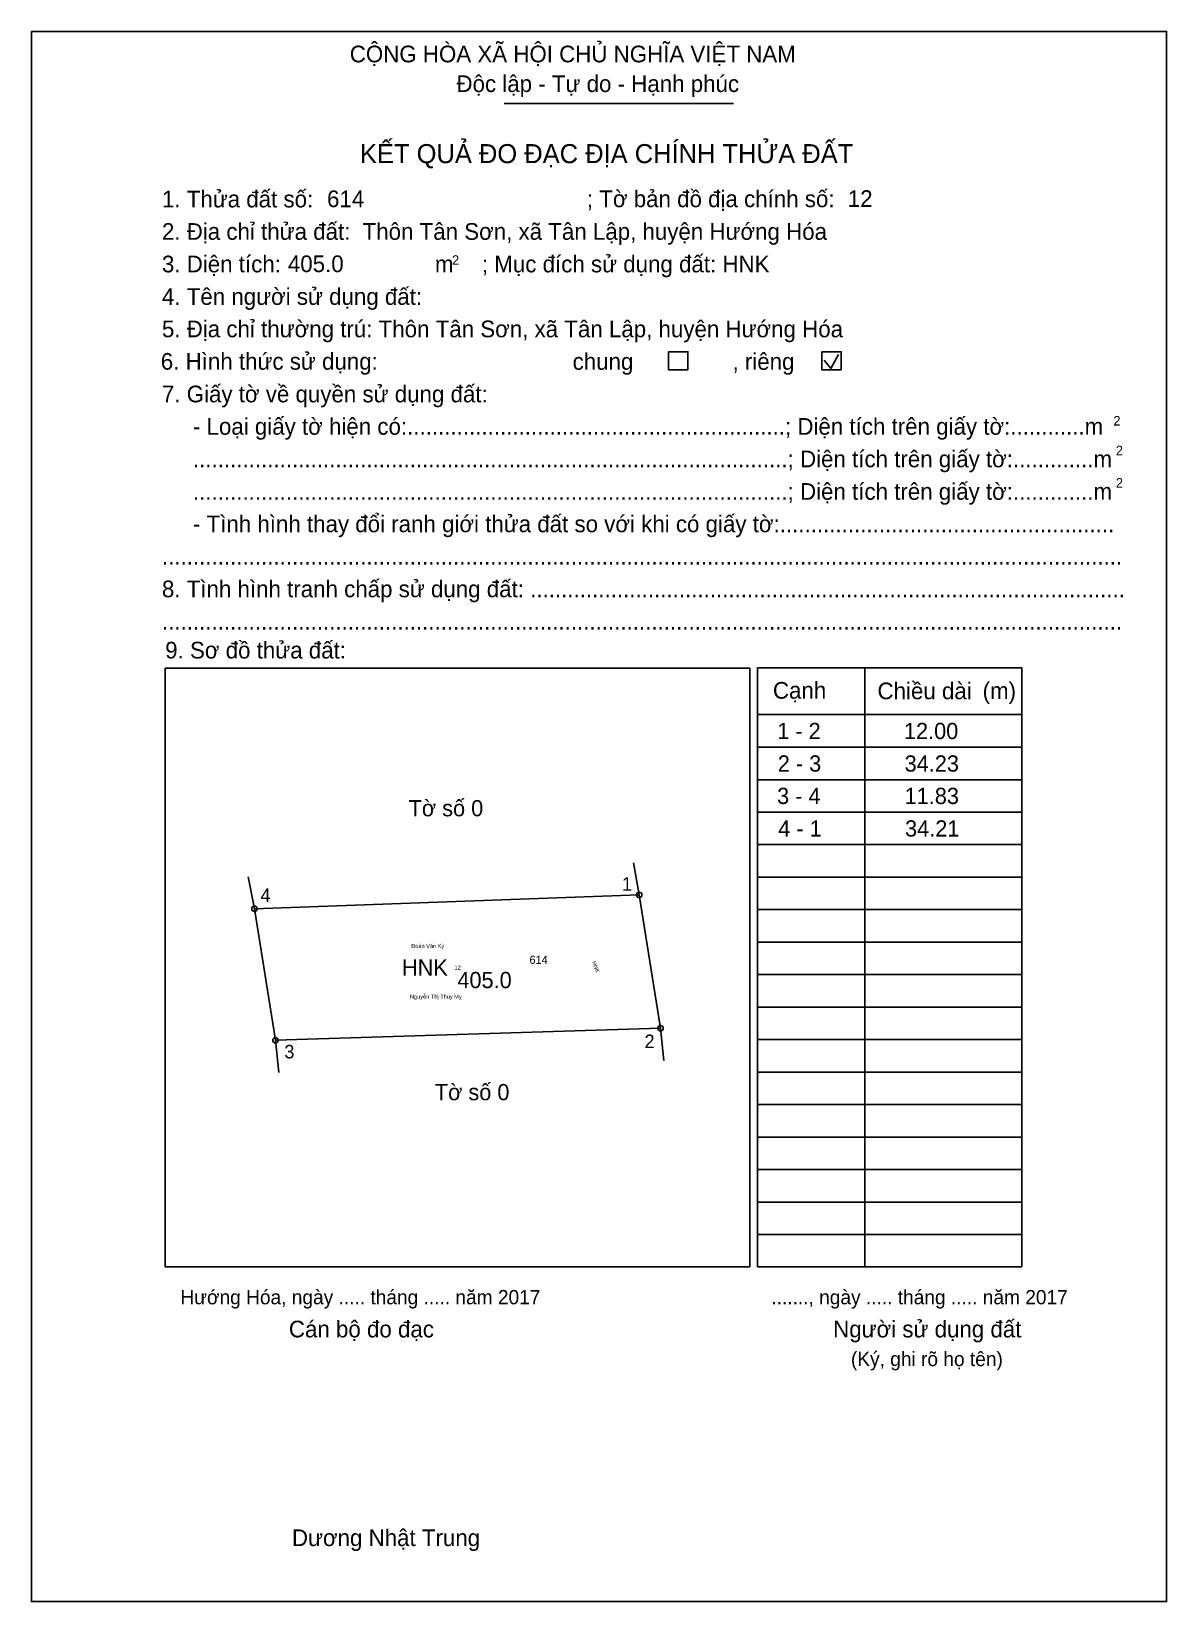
# Model space of a CAD drawing. Extents: x 548056 to 548156, y 1837663 to 1837803.
import ezdxf

# ---------------------------------------------------------------- set-up
doc = ezdxf.new("R2010")
doc.units = 0
for name, color, linetype in [('Level 1', 7, 'Continuous'), ('Level 10', 7, 'Continuous'), ('Level 11', 7, 'Continuous'), ('Level 13', 7, 'Continuous'), ('Level 15', 7, 'Continuous'), ('Level 18', 7, 'Continuous'), ('Level 19', 7, 'Continuous'), ('Level 2', 7, 'Continuous'), ('Level 21', 7, 'Continuous'), ('Level 27', 7, 'Continuous'), ('Level 36', 7, 'Continuous'), ('Level 48', 7, 'Continuous'), ('Level 50', 7, 'Continuous'), ('Level 52', 7, 'Continuous'), ('Level 6', 7, 'Continuous'), ('Level 9', 7, 'Continuous')]:
    doc.layers.add(name, color=color, linetype=linetype)

msp = doc.modelspace()

# ---------------------------------------------------------------- linework, layer by layer
at = {"layer": 'Level 1'}
for p, q in [((548055.62, 1837802.66), (548055.62, 1837802.66)), ((548097.62, 1837796.26), (548118.02, 1837796.26)), ((548126.07, 1837773.46), (548126.65, 1837772.71)), ((548126.65, 1837772.71), (548127.34, 1837773.96)), ((548067.51, 1837746.08), (548067.51, 1837746.08)), ((548143.63, 1837746.1), (548120.13, 1837746.1)), ((548120.13, 1837746.1), (548120.13, 1837692.88)), ((548129.68, 1837746.1), (548129.68, 1837692.88)), ((548143.63, 1837692.88), (548143.63, 1837746.1)), ((548120.13, 1837741.95), (548136.28, 1837741.95)), ((548136.28, 1837741.95), (548143.63, 1837741.95)), ((548120.13, 1837739.06), (548136.28, 1837739.06)), ((548136.28, 1837739.06), (548143.63, 1837739.06)), ((548120.13, 1837736.17), (548136.28, 1837736.17)), ((548136.28, 1837736.17), (548143.63, 1837736.17)), ((548120.13, 1837733.29), (548136.28, 1837733.29)), ((548136.28, 1837733.29), (548143.63, 1837733.29)), ((548120.13, 1837730.4), (548136.28, 1837730.4)), ((548136.28, 1837730.4), (548143.63, 1837730.4)), ((548120.13, 1837727.51), (548136.28, 1837727.51)), ((548136.28, 1837727.51), (548143.63, 1837727.51)), ((548120.13, 1837724.63), (548136.28, 1837724.63)), ((548136.28, 1837724.63), (548143.63, 1837724.63)), ((548120.13, 1837721.74), (548136.28, 1837721.74)), ((548136.28, 1837721.74), (548143.63, 1837721.74)), ((548120.13, 1837718.85), (548136.28, 1837718.85)), ((548136.28, 1837718.85), (548143.63, 1837718.85)), ((548120.13, 1837715.97), (548136.28, 1837715.97)), ((548136.28, 1837715.97), (548143.63, 1837715.97)), ((548120.13, 1837713.08), (548136.28, 1837713.08)), ((548136.28, 1837713.08), (548143.63, 1837713.08)), ((548120.13, 1837710.2), (548136.28, 1837710.2)), ((548136.28, 1837710.2), (548143.63, 1837710.2)), ((548120.13, 1837707.31), (548136.28, 1837707.31)), ((548136.28, 1837707.31), (548143.63, 1837707.31)), ((548120.13, 1837704.42), (548136.28, 1837704.42)), ((548136.28, 1837704.42), (548143.63, 1837704.42)), ((548120.13, 1837701.54), (548136.28, 1837701.54)), ((548136.28, 1837701.54), (548143.63, 1837701.54)), ((548120.13, 1837698.65), (548136.28, 1837698.65)), ((548136.28, 1837698.65), (548143.63, 1837698.65)), ((548120.13, 1837695.76), (548136.28, 1837695.76)), ((548136.28, 1837695.76), (548143.63, 1837695.76)), ((548119.45, 1837692.88), (548119.45, 1837692.88)), ((548120.13, 1837692.88), (548143.63, 1837692.88)), ((548143.63, 1837692.88), (548143.63, 1837693.4)), ((548156.49, 1837663.15), (548156.49, 1837663.15))]:
    msp.add_line(p, q, dxfattribs=at)
msp.add_lwpolyline([(548067.51, 1837746.08), (548119.45, 1837746.08), (548119.45, 1837692.88), (548067.51, 1837692.88)], close=True, dxfattribs=at)
at = {"layer": 'Level 10'}
msp.add_lwpolyline([(548075.44, 1837724.7), (548109.63, 1837725.94), (548111.52, 1837714.09), (548077.31, 1837713.02)], close=True, dxfattribs=at)
at = {"layer": 'Level 11'}
for centre in [(548109.63, 1837725.94), (548075.44, 1837724.7), (548075.44, 1837724.7), (548077.31, 1837713.02), (548111.52, 1837714.09)]:
    msp.add_circle(centre, 0.241, dxfattribs=at)
at = {"layer": 'Level 2'}
msp.add_lwpolyline([(548055.62, 1837802.66), (548156.49, 1837802.66), (548156.49, 1837663.15), (548055.62, 1837663.15)], close=True, dxfattribs=at)
at = {"layer": 'Level 27'}
for p, q in [((548109.63, 1837725.94), (548109.13, 1837728.78)), ((548075.44, 1837724.7), (548074.88, 1837727.53)), ((548111.52, 1837714.09), (548111.82, 1837711.22)), ((548077.31, 1837713.02), (548077.61, 1837710.15))]:
    msp.add_line(p, q, dxfattribs=at)
at = {"layer": 'Level 50'}
for points in [[(548112.22, 1837774.2), (548113.95, 1837774.2), (548113.95, 1837772.59), (548112.22, 1837772.59)], [(548125.85, 1837774.2), (548127.58, 1837774.2), (548127.58, 1837772.59), (548125.85, 1837772.59)]]:
    msp.add_lwpolyline(points, close=True, dxfattribs=at)

# ---------------------------------------------------------------- texts
at = {"layer": 'Level 1'}
for s, height, p in [('CỘNG HÒA XÃ HỘI CHỦ NGHĨA VIỆT NAM', 1.4816, (548083.91, 1837799.91)), ('Độc lập - Tự do - Hạnh phúc', 1.4816, (548093.39, 1837797.27)), ('KẾT QUẢ ĐO ĐẠC ĐỊA CHÍNH THỬA ĐẤT', 1.6934, (548084.82, 1837790.95)), ('1. Thửa đất số:', 1.4816, (548067.22, 1837787.02)), ('; Tờ bản đồ địa chính số:', 1.4816, (548104.98, 1837787.04)), ('2. Địa chỉ thửa đất:', 1.4816, (548067.22, 1837784.14)), ('3. Diện tích:', 1.4816, (548067.22, 1837781.25)), ('m', 1.48, (548091.48, 1837781.25)), ('2', 0.847, (548093, 1837781.92)), ('; Mục đích sử dụng đất: HNK', 1.4817, (548095.65, 1837781.25)), ('4. Tên người sử dụng đất:', 1.4816, (548067.22, 1837778.36)), ('5. Địa chỉ thường trú: Thôn Tân Sơn, xã Tân Lập, huyện Hướng Hóa', 1.4817, (548067.22, 1837775.48)), ('chung                , riêng', 1.4816, (548103.71, 1837772.59)), ('7. Giấy tờ về quyền sử dụng đất:', 1.4816, (548067.22, 1837769.7)), ('     - Loại giấy tờ hiện có:.............................................................; Diện tích trên giấy tờ:............m', 1.4816, (548067.22, 1837766.82)), ('2', 0.847, (548151.76, 1837767.64)), ('     ................................................................................................; Diện tích trên giấy tờ:.............m', 1.4816, (548067.22, 1837763.93)), ('2', 0.847, (548151.98, 1837765)), ('     ................................................................................................; Diện tích trên giấy tờ:.............m', 1.4816, (548067.22, 1837761.04)), ('2', 0.847, (548151.98, 1837762.12)), ('     - Tình hình thay đổi ranh giới thửa đất so với khi có giấy tờ:......................................................', 1.4816, (548067.22, 1837758.16)), ('...........................................................................................................................................................', 1.4816, (548067.22, 1837755.27)), ('8. Tình hình tranh chấp sử dụng đất: ................................................................................................', 1.4816, (548067.22, 1837752.38)), ('...........................................................................................................................................................', 1.4816, (548067.22, 1837749.5)), ('9. Sơ đồ thửa đất:', 1.4816, (548067.51, 1837746.94)), ('Cạnh', 1.482, (548121.51, 1837743.37)), ('Chiều dài', 1.482, (548130.8, 1837743.32)), ('(m)', 1.482, (548140.14, 1837743.34)), ('Hướng Hóa, ngày ..... tháng ..... năm 2017', 1.27, (548068.86, 1837689.56)), ('......., ngày ..... tháng ..... năm 2017', 1.27, (548121.37, 1837689.56)), ('Cán bộ đo đạc', 1.4817, (548078.5, 1837686.62)), ('Người sử dụng đất', 1.4816, (548126.86, 1837686.62)), ('(Ký, ghi rõ họ tên)', 1.27, (548128.44, 1837684.07)), ('Dương Nhật Trung', 1.4817, (548078.77, 1837668.08))]:
    msp.add_text(s, height=height, dxfattribs=at).set_placement(p)
at = {"layer": 'Level 13'}
for s, height, p in [('Đoàn Văn Kỳ', 0.3608, (548089.37, 1837721.22)), ('HNK', 1.443, (548088.55, 1837718.76)), ('405.0', 1.443, (548093.47, 1837717.65))]:
    msp.add_text(s, height=height, dxfattribs=at).set_placement(p)
at = {"layer": 'Level 15'}
msp.add_text('Nguyễn Thị Thùy Mỵ', height=0.3608, dxfattribs=at).set_placement((548089.26, 1837716.72))
at = {"layer": 'Level 18'}
msp.add_text('12', height=0.361, dxfattribs=at).set_placement((548093.22, 1837719.3))
at = {"layer": 'Level 19'}
msp.add_text('HNK', height=0.361, rotation=290, dxfattribs=at).set_placement((548105.43, 1837719.98))
at = {"layer": 'Level 21'}
msp.add_text('614', height=0.722, dxfattribs=at).set_placement((548099.88, 1837719.81))
at = {"layer": 'Level 36'}
for p in [(548089.14, 1837732.92), (548091.47, 1837707.69)]:
    msp.add_text('Tờ số 0', height=1.443, dxfattribs=at).set_placement(p)
at = {"layer": 'Level 48'}
msp.add_text('6. Hình thức sử dụng:', height=1.4817, dxfattribs=at).set_placement((548067.12, 1837772.6))
at = {"layer": 'Level 52'}
for s, p in [('1 - 2', (548121.89, 1837739.78)), ('12.00', (548133.15, 1837739.78)), ('2 - 3', (548121.94, 1837736.89)), ('34.23', (548133.21, 1837736.89)), ('3 - 4', (548121.88, 1837734.01)), ('11.83', (548133.21, 1837734.01)), ('4 - 1', (548121.98, 1837731.12)), ('34.21', (548133.25, 1837731.12))]:
    msp.add_text(s, height=1.443, dxfattribs=at).set_placement(p)
at = {"layer": 'Level 6'}
for s, height, p in [('614', 1.482, (548081.89, 1837787.04)), ('12', 1.482, (548128.16, 1837787.06)), ('Thôn Tân Sơn, xã Tân Lập, huyện Hướng Hóa', 1.4817, (548085.05, 1837784.14)), ('405.0', 1.482, (548078.41, 1837781.27))]:
    msp.add_text(s, height=height, dxfattribs=at).set_placement(p)
at = {"layer": 'Level 9'}
for s, p in [('1', (548108.1, 1837726.31)), ('4', (548075.98, 1837725.31)), ('2', (548110.1, 1837712.33)), ('3', (548078.1, 1837711.41))]:
    msp.add_text(s, height=1.2, dxfattribs=at).set_placement(p)

doc.saveas('drawing.dxf')
